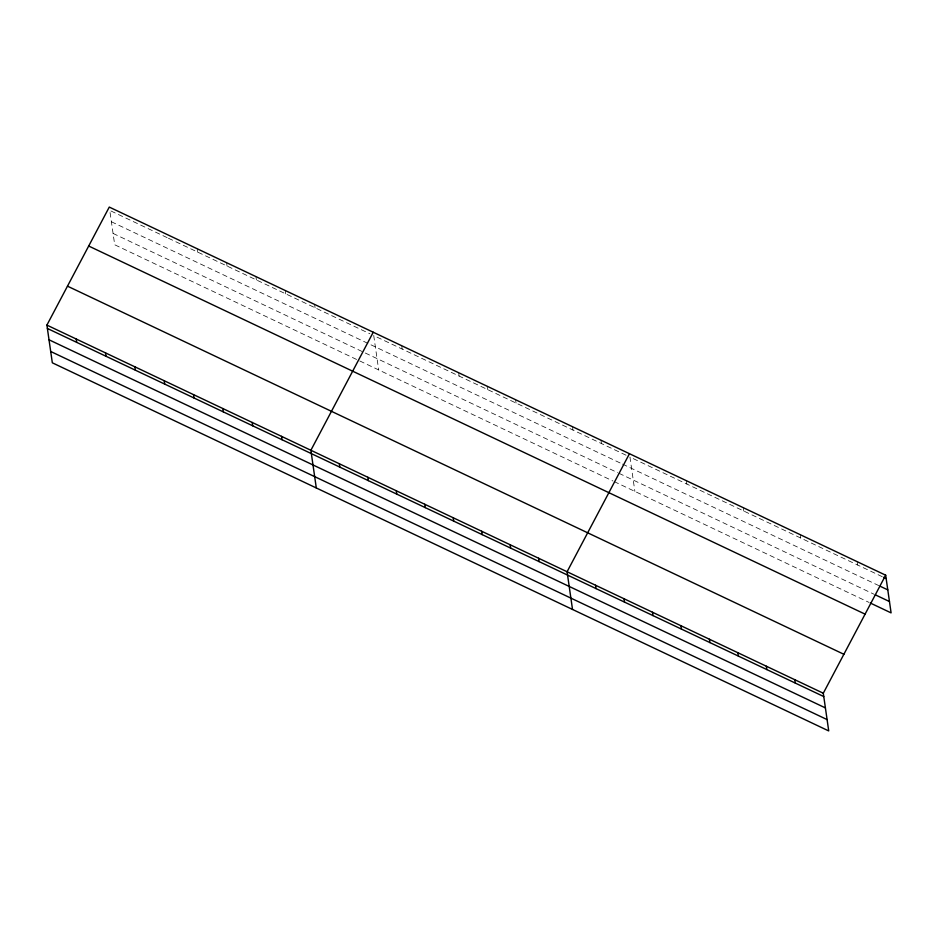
<?xml version="1.0" encoding="UTF-8"?>
<svg xmlns="http://www.w3.org/2000/svg" width="938" height="938" viewBox="0 0 938 938"><rect width="100%" height="100%" fill="white"/><g stroke="black" fill="none" stroke-linecap="round" stroke-linejoin="round"><path stroke-width="0.7" stroke-dasharray="4.69 3.52" d="M167.14 237.631L109.758 210.417L114.706 244.771L612.889 480.971M168.418 238.229L369.9 333.764M626.056 455.211L373.734 335.581L378.682 369.924M882.271 576.694L629.937 457.052L634.885 491.406M111.388 221.755L621.226 463.478M622.515 464.099L878.73 585.57M113.076 233.433L617.732 472.705M619.021 473.327L873.935 594.188M614.191 481.593L869.104 602.454M857.203 561.686L857.684 565.039M800.266 534.695L800.747 538.037M743.33 507.704L743.811 511.046M686.393 480.702L686.874 484.055M600.988 440.215L601.469 443.557M572.52 426.72L573.001 430.061M515.583 399.717L516.064 403.07M487.115 386.221L487.608 389.563M458.647 372.726L459.139 376.068M401.722 345.735L402.203 349.077M314.593 304.416L315.074 307.77M285.258 290.51L285.738 293.852M255.922 276.604L256.414 279.946M226.597 262.699L227.078 266.04M197.261 248.793L197.754 252.134"/><path stroke-width="1.41" d="M885.671 575.193L823.294 693.229L828.723 730.925L52.329 362.807L46.9 325.111L109.277 207.075L885.671 575.193L891.1 612.889L870.394 603.064M373.254 332.228L310.877 450.275L316.305 487.971M629.457 453.711L567.08 571.758L572.52 609.454M883.561 577.304L886.152 578.535M880.02 586.191L887.782 589.873M875.236 594.798L889.47 601.551M88.688 246.026L865.082 614.144M67.489 286.16L843.872 654.278M46.9 325.111L823.294 693.229M47.381 328.464L823.775 696.571M49.011 339.791L825.405 707.909M50.699 351.48L827.093 719.587M794.826 679.733L795.307 683.075M766.358 666.238L766.838 669.58M737.889 652.742L738.37 656.084M709.421 639.235L709.902 642.589M680.953 625.74L681.434 629.093M652.485 612.244L652.965 615.586M624.016 598.749L624.497 602.09M595.548 585.253L596.029 588.595M538.611 558.251L539.092 561.604M510.143 544.755L510.624 548.097M481.675 531.26L482.167 534.601M453.206 517.764L453.699 521.106M424.75 504.269L425.231 507.61M396.282 490.773L396.762 494.115M367.813 477.266L368.294 480.619M339.345 463.771L339.826 467.112M281.541 436.369L282.021 439.711M252.216 422.463L252.697 425.805M222.881 408.558L223.361 411.899M193.556 394.652L194.037 397.993M164.22 380.746L164.701 384.088M134.896 366.84L135.377 370.182M105.56 352.934L106.041 356.276M76.236 339.017L76.717 342.37"/></g></svg>
